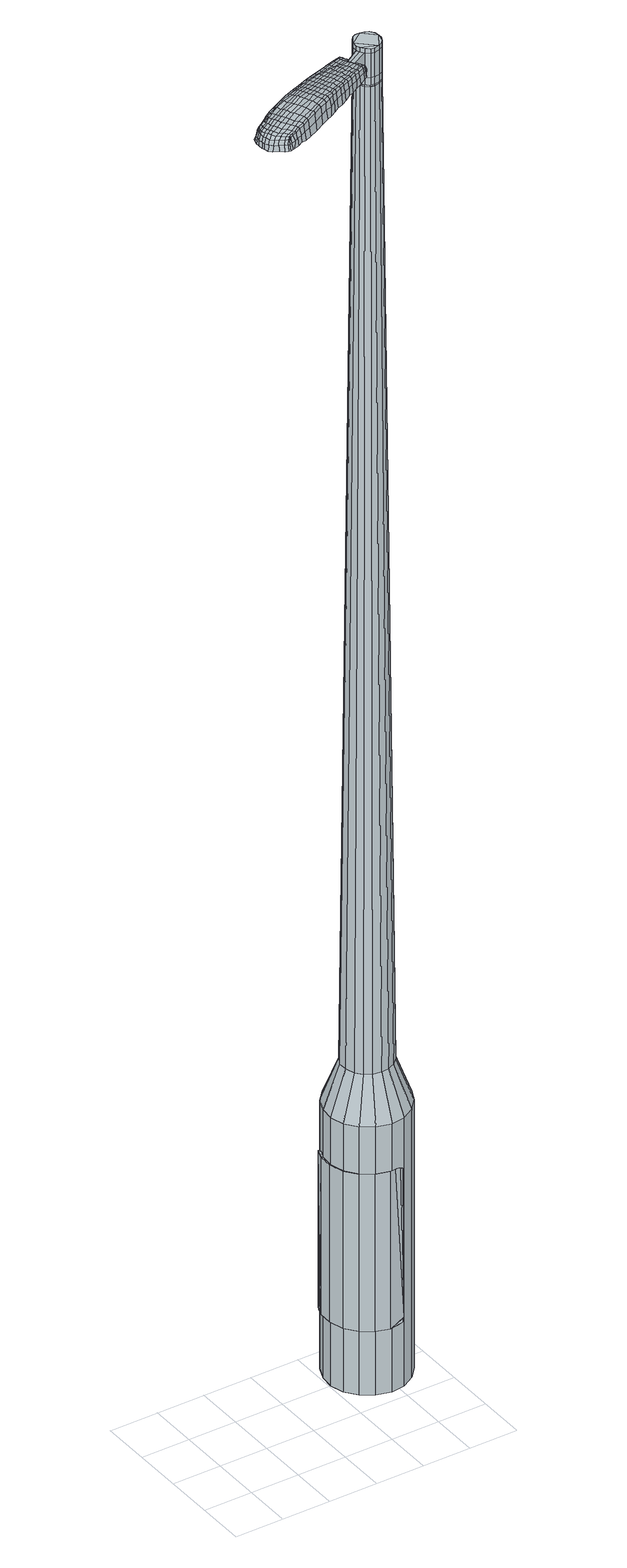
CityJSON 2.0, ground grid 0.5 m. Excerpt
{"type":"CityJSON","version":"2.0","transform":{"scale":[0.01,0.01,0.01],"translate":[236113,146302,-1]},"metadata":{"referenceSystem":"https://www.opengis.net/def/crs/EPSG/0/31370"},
"CityObjects":{
"object1":{"type":"GenericCityObject","attributes":{"cluster":672,"mean_distance_to_centroid":0.252,"new_centroid_x":236114.95,"new_centroid_y":146303.07,"mean_distance_to_camera":8.47,"H1":15.9,"H2":14.7,"Z_final":113.39,"cluster2":-1,"proj_x":236112.98,"proj_y":146299.17,"id_line":17326,"bearing_l":116.72,"distance":4.37,"orientation":"left","G_obj":206.72},"geometry":[{"type":"MultiSurface","lod":"2","boundaries":[[[0,1,2,3]],[[1,4,5,2]],[[4,6,7,5]],[[6,8,9,7]],[[8,10,11,9]],[[10,12,13,11]],[[12,14,15,13]],[[14,16,17,15]],[[16,18,19,17]],[[18,20,21,19]],[[20,22,23,21]],[[22,24,25,23]],[[24,26,27,25]],[[26,28,29,27]],[[28,30,31,29]],[[30,32,33,31]],[[32,34,35,33]],[[34,0,3,35]],[[36,37,38,39]],[[38,40,41,42]],[[41,43,42]],[[42,44,45,46]],[[45,47,46]],[[46,48,49,50]],[[49,51,50]],[[42,46,50,38]],[[50,52,39,38]],[[53,36,39]],[[2,5,7,35]],[[7,9,11,15]],[[11,13,15]],[[15,17,19,23]],[[19,21,23]],[[23,25,27,31]],[[27,29,31]],[[15,23,31,7]],[[31,33,35,7]],[[3,2,35]],[[1,0,54,55]],[[0,34,56,54]],[[34,32,57,56]],[[32,30,58,57]],[[30,28,59,58]],[[28,26,60,59]],[[26,24,61,60]],[[24,22,62,61]],[[22,20,63,62]],[[20,18,64,63]],[[18,16,65,64]],[[16,14,66,65]],[[14,12,67,66]],[[12,10,68,67]],[[10,8,69,68]],[[8,6,70,69]],[[6,4,71,70]],[[4,1,55,71]],[[55,54,72,73]],[[54,56,74,72]],[[56,57,75,74]],[[57,58,76,75]],[[58,59,77,76]],[[59,60,78,77]],[[60,61,79,78]],[[61,62,80,79]],[[62,63,81,80]],[[63,64,82,81]],[[64,65,83,82]],[[65,66,84,83]],[[66,67,85,84]],[[67,68,86,85]],[[68,69,87,86]],[[69,70,88,87]],[[70,71,89,88]],[[71,55,73,89]],[[90,91,92,73]],[[74,93,91,90]],[[94,95,93,74]],[[96,97,95,94]],[[77,98,97,96]],[[78,99,98,77]],[[100,101,99,78]],[[80,102,101,100]],[[81,103,102,80]],[[104,105,103,81]],[[106,107,105,104]],[[84,108,107,106]],[[85,109,108,84]],[[110,111,109,85]],[[112,113,111,110]],[[88,114,113,112]],[[89,115,114,88]],[[73,92,115,89]],[[116,117,118,119]],[[120,116,119,121]],[[122,120,121,123]],[[124,122,123,125]],[[126,124,125,127]],[[128,126,127,129]],[[130,128,129,131]],[[132,130,131,133]],[[134,132,133,135]],[[136,134,135,137]],[[138,136,137,139]],[[140,138,139,141]],[[142,140,141,143]],[[144,142,143,145]],[[146,144,145,147]],[[148,146,147,149]],[[72,90,73]],[[72,74,90]],[[75,94,74]],[[75,76,96,94]],[[76,77,96]],[[79,100,78]],[[79,80,100]],[[82,104,81]],[[82,83,106,104]],[[83,84,106]],[[86,110,85]],[[86,87,112,110]],[[87,88,112]],[[150,92,91]],[[151,113,114]],[[151,152,111,113]],[[152,109,111]],[[153,107,108]],[[153,154,105,107]],[[154,103,105]],[[155,101,102]],[[155,99,101]],[[156,97,98]],[[156,157,95,97]],[[157,93,95]],[[150,91,93]],[[39,52,148,158]],[[92,150,159,149]],[[53,39,158,117]],[[150,93,118,159]],[[36,53,117,116]],[[93,157,119,118]],[[37,36,116,120]],[[157,156,121,119]],[[38,37,120,122]],[[156,98,123,121]],[[40,38,122,124]],[[98,99,125,123]],[[41,40,124,126]],[[99,155,127,125]],[[43,41,126,128]],[[155,102,129,127]],[[42,43,128,130]],[[102,103,131,129]],[[44,42,130,132]],[[103,154,133,131]],[[45,44,132,134]],[[154,153,135,133]],[[47,45,134,136]],[[153,108,137,135]],[[46,47,136,138]],[[108,109,139,137]],[[48,46,138,140]],[[109,152,141,139]],[[49,48,140,142]],[[152,151,143,141]],[[51,49,142,144]],[[151,114,145,143]],[[50,51,144,146]],[[114,115,147,145]],[[52,50,146,148]],[[115,92,149,147]],[[148,149,160,161]],[[149,159,162,160]],[[159,118,163,162]],[[118,117,164,163]],[[117,158,165,164]],[[158,148,161,165]],[[166,167,168,169]],[[170,166,169,171]],[[166,170,172,173]],[[167,166,173,174]],[[175,176,177,178]],[[179,175,178,180]],[[175,179,181,182]],[[176,175,182,183]],[[184,185,186,187]],[[188,184,187,189]],[[184,188,190,191]],[[185,184,191,192]],[[193,194,195,196]],[[197,193,196,198]],[[193,197,199,200]],[[194,193,200,201]],[[202,203,204,205]],[[206,202,205,207]],[[202,206,208,209]],[[203,202,209,210]],[[211,212,213,214]],[[215,211,214,216]],[[211,215,217,218]],[[212,211,218,219]],[[220,221,222,223]],[[212,220,223,213]],[[220,212,219,224]],[[221,220,224,225]],[[226,227,228,229]],[[221,226,229,222]],[[226,221,225,230]],[[227,226,230,231]],[[232,170,171,233]],[[227,232,233,228]],[[232,227,231,234]],[[170,232,234,172]],[[235,236,237,238]],[[239,235,238,240]],[[235,239,241,242]],[[236,235,242,243]],[[244,245,246,247]],[[236,244,247,237]],[[244,236,243,248]],[[245,244,248,249]],[[250,251,252,253]],[[245,250,253,246]],[[250,245,249,254]],[[251,250,254,255]],[[256,257,258,259]],[[251,256,259,252]],[[256,251,255,260]],[[257,256,260,261]],[[262,167,174,263]],[[257,262,263,258]],[[262,257,261,264]],[[167,262,264,168]],[[265,266,267,268]],[[269,265,268,270]],[[265,269,271,272]],[[266,265,272,273]],[[274,275,276,277]],[[266,274,277,267]],[[274,266,273,278]],[[275,274,278,279]],[[280,281,282,283]],[[275,280,283,276]],[[280,275,279,284]],[[281,280,284,285]],[[286,179,180,287]],[[281,286,287,282]],[[286,281,285,288]],[[179,286,288,181]],[[289,290,291,292]],[[293,289,292,294]],[[289,293,295,296]],[[290,289,296,297]],[[298,299,300,301]],[[290,298,301,291]],[[298,290,297,302]],[[299,298,302,303]],[[304,305,306,307]],[[299,304,307,300]],[[304,299,303,308]],[[305,304,308,309]],[[310,311,312,313]],[[305,310,313,306]],[[310,305,309,314]],[[311,310,314,315]],[[316,176,183,317]],[[311,316,317,312]],[[316,311,315,318]],[[176,316,318,177]],[[319,205,204,320]],[[321,319,320,322]],[[319,321,323,324]],[[205,319,324,207]],[[325,321,322,326]],[[327,325,326,328]],[[325,327,329,330]],[[321,325,330,323]],[[331,327,328,332]],[[333,331,332,334]],[[331,333,335,336]],[[327,331,336,329]],[[337,333,334,338]],[[339,337,338,340]],[[337,339,341,342]],[[333,337,342,335]],[[343,339,340,344]],[[194,343,344,195]],[[343,194,201,345]],[[339,343,345,341]],[[346,347,192,191]],[[348,346,191,190]],[[346,348,349,350]],[[347,346,350,351]],[[352,353,351,350]],[[354,352,350,349]],[[352,354,355,356]],[[353,352,356,357]],[[358,359,357,356]],[[360,358,356,355]],[[358,360,361,362]],[[359,358,362,363]],[[364,365,363,362]],[[366,364,362,361]],[[364,366,199,197]],[[365,364,197,198]],[[367,368,369,370]],[[269,367,370,271]],[[367,269,270,371]],[[368,367,371,372]],[[373,188,189,374]],[[368,373,374,369]],[[373,368,372,375]],[[188,373,375,190]],[[376,377,378,379]],[[215,376,379,217]],[[376,215,216,380]],[[377,376,380,381]],[[382,383,384,385]],[[377,382,385,378]],[[382,377,381,386]],[[383,382,386,387]],[[388,185,192,389]],[[383,388,389,384]],[[388,383,387,390]],[[185,388,390,186]],[[391,392,393,394]],[[173,391,394,174]],[[391,173,172,395]],[[392,391,395,396]],[[397,398,399,400]],[[392,397,400,393]],[[397,392,396,401]],[[398,397,401,402]],[[403,196,195,404]],[[398,403,404,399]],[[403,398,402,405]],[[196,403,405,198]],[[406,407,408,409]],[[178,406,409,180]],[[406,178,177,410]],[[407,406,410,411]],[[412,200,199,413]],[[407,412,413,408]],[[412,407,411,414]],[[200,412,414,201]],[[415,416,417,418]],[[293,415,418,295]],[[415,293,294,419]],[[416,415,419,420]],[[421,206,207,422]],[[416,421,422,417]],[[421,416,420,423]],[[206,421,423,208]],[[424,425,426,427]],[[239,424,427,241]],[[424,239,240,428]],[[425,424,428,429]],[[430,431,432,433]],[[425,430,433,426]],[[430,425,429,434]],[[431,430,434,435]],[[436,203,210,437]],[[431,436,437,432]],[[436,431,435,438]],[[203,436,438,204]],[[439,440,429,428]],[[238,439,428,240]],[[439,238,237,441]],[[440,439,441,442]],[[443,444,435,434]],[[440,443,434,429]],[[443,440,442,445]],[[444,443,445,446]],[[447,320,204,438]],[[444,447,438,435]],[[447,444,446,448]],[[320,447,448,322]],[[449,450,451,452]],[[296,449,452,297]],[[449,296,295,418]],[[450,449,418,417]],[[453,324,323,454]],[[450,453,454,451]],[[453,450,417,422]],[[324,453,422,207]],[[455,456,442,441]],[[247,455,441,237]],[[455,247,246,457]],[[456,455,457,458]],[[459,460,446,445]],[[456,459,445,442]],[[459,456,458,461]],[[460,459,461,462]],[[463,326,322,448]],[[460,463,448,446]],[[463,460,462,464]],[[326,463,464,328]],[[465,466,467,468]],[[302,465,468,303]],[[465,302,297,452]],[[466,465,452,451]],[[469,330,329,470]],[[466,469,470,467]],[[469,466,451,454]],[[330,469,454,323]],[[471,472,458,457]],[[253,471,457,246]],[[471,253,252,473]],[[472,471,473,474]],[[475,476,462,461]],[[472,475,461,458]],[[475,472,474,477]],[[476,475,477,478]],[[479,332,328,464]],[[476,479,464,462]],[[479,476,478,480]],[[332,479,480,334]],[[481,482,483,484]],[[308,481,484,309]],[[481,308,303,468]],[[482,481,468,467]],[[485,336,335,486]],[[482,485,486,483]],[[485,482,467,470]],[[336,485,470,329]],[[487,488,474,473]],[[259,487,473,252]],[[487,259,258,489]],[[488,487,489,490]],[[491,492,478,477]],[[488,491,477,474]],[[491,488,490,493]],[[492,491,493,494]],[[495,338,334,480]],[[492,495,480,478]],[[495,492,494,496]],[[338,495,496,340]],[[497,498,499,500]],[[314,497,500,315]],[[497,314,309,484]],[[498,497,484,483]],[[501,342,341,502]],[[498,501,502,499]],[[501,498,483,486]],[[342,501,486,335]],[[503,504,490,489]],[[263,503,489,258]],[[503,263,174,394]],[[504,503,394,393]],[[505,506,494,493]],[[504,505,493,490]],[[505,504,393,400]],[[506,505,400,399]],[[507,344,340,496]],[[506,507,496,494]],[[507,506,399,404]],[[344,507,404,195]],[[508,509,411,410]],[[318,508,410,177]],[[508,318,315,500]],[[509,508,500,499]],[[510,345,201,414]],[[509,510,414,411]],[[510,509,499,502]],[[345,510,502,341]],[[511,512,372,371]],[[268,511,371,270]],[[511,268,267,513]],[[512,511,513,514]],[[515,348,190,375]],[[512,515,375,372]],[[515,512,514,516]],[[348,515,516,349]],[[517,518,519,520]],[[218,517,520,219]],[[517,218,217,379]],[[518,517,379,378]],[[521,522,523,524]],[[518,521,524,519]],[[521,518,378,385]],[[522,521,385,384]],[[525,347,351,526]],[[522,525,526,523]],[[525,522,384,389]],[[347,525,389,192]],[[527,528,514,513]],[[277,527,513,267]],[[527,277,276,529]],[[528,527,529,530]],[[531,354,349,516]],[[528,531,516,514]],[[531,528,530,532]],[[354,531,532,355]],[[533,534,535,536]],[[224,533,536,225]],[[533,224,219,520]],[[534,533,520,519]],[[537,538,539,540]],[[534,537,540,535]],[[537,534,519,524]],[[538,537,524,523]],[[541,353,357,542]],[[538,541,542,539]],[[541,538,523,526]],[[353,541,526,351]],[[543,544,530,529]],[[283,543,529,276]],[[543,283,282,545]],[[544,543,545,546]],[[547,360,355,532]],[[544,547,532,530]],[[547,544,546,548]],[[360,547,548,361]],[[549,550,551,552]],[[230,549,552,231]],[[549,230,225,536]],[[550,549,536,535]],[[553,554,555,556]],[[550,553,556,551]],[[553,550,535,540]],[[554,553,540,539]],[[557,359,363,558]],[[554,557,558,555]],[[557,554,539,542]],[[359,557,542,357]],[[559,560,546,545]],[[287,559,545,282]],[[559,287,180,409]],[[560,559,409,408]],[[561,366,361,548]],[[560,561,548,546]],[[561,560,408,413]],[[366,561,413,199]],[[562,563,396,395]],[[234,562,395,172]],[[562,234,231,552]],[[563,562,552,551]],[[564,565,402,401]],[[563,564,401,396]],[[564,563,551,556]],[[565,564,556,555]],[[566,365,198,405]],[[565,566,405,402]],[[566,565,555,558]],[[365,566,558,363]],[[567,568,569,570]],[[570,569,571,572]],[[573,571,569,574]],[[574,569,568,575]],[[576,577,578,579]],[[579,578,580,581]],[[582,580,578,583]],[[583,578,577,584]],[[585,586,587,588]],[[588,587,589,590]],[[591,589,587,592]],[[592,587,586,593]],[[594,595,596,597]],[[597,596,598,599]],[[600,598,596,601]],[[601,596,595,602]],[[603,604,605,606]],[[606,605,607,608]],[[609,607,605,610]],[[610,605,604,611]],[[612,613,614,615]],[[615,614,616,617]],[[618,616,614,619]],[[619,614,613,620]],[[621,622,623,624]],[[624,623,613,612]],[[620,613,623,625]],[[625,623,622,626]],[[627,628,629,630]],[[630,629,622,621]],[[626,622,629,631]],[[631,629,628,632]],[[572,571,633,634]],[[634,633,628,627]],[[632,628,633,635]],[[635,633,571,573]],[[636,637,638,639]],[[639,638,640,641]],[[642,640,638,643]],[[643,638,637,644]],[[645,646,647,648]],[[648,647,637,636]],[[644,637,647,649]],[[649,647,646,650]],[[651,652,653,654]],[[654,653,646,645]],[[650,646,653,655]],[[655,653,652,656]],[[657,658,659,660]],[[660,659,652,651]],[[656,652,659,661]],[[661,659,658,662]],[[575,568,663,664]],[[664,663,658,657]],[[662,658,663,665]],[[665,663,568,567]],[[666,667,668,669]],[[669,668,670,671]],[[672,670,668,673]],[[673,668,667,674]],[[675,676,677,678]],[[678,677,667,666]],[[674,667,677,679]],[[679,677,676,680]],[[681,682,683,684]],[[684,683,676,675]],[[680,676,683,685]],[[685,683,682,686]],[[581,580,687,688]],[[688,687,682,681]],[[686,682,687,689]],[[689,687,580,582]],[[690,691,692,693]],[[693,692,694,695]],[[696,694,692,697]],[[697,692,691,698]],[[699,700,701,702]],[[702,701,691,690]],[[698,691,701,703]],[[703,701,700,704]],[[705,706,707,708]],[[708,707,700,699]],[[704,700,707,709]],[[709,707,706,710]],[[711,712,713,714]],[[714,713,706,705]],[[710,706,713,715]],[[715,713,712,716]],[[584,577,717,718]],[[718,717,712,711]],[[716,712,717,719]],[[719,717,577,576]],[[603,606,720,721]],[[721,720,722,723]],[[724,722,720,164]],[[164,720,606,608]],[[723,722,725,726]],[[726,725,727,728]],[[729,727,725,730]],[[730,725,722,724]],[[728,727,731,732]],[[732,731,733,734]],[[735,733,731,736]],[[736,731,727,729]],[[734,733,737,738]],[[738,737,739,740]],[[741,739,737,742]],[[742,737,733,735]],[[740,739,743,744]],[[744,743,595,594]],[[602,595,743,745]],[[745,743,739,741]],[[593,746,747,592]],[[592,747,748,591]],[[749,748,747,750]],[[750,747,746,751]],[[751,752,753,750]],[[750,753,754,749]],[[755,754,753,756]],[[756,753,752,757]],[[757,758,759,756]],[[756,759,760,755]],[[761,760,759,762]],[[762,759,758,763]],[[763,764,765,762]],[[762,765,766,761]],[[600,766,765,598]],[[598,765,764,599]],[[767,768,769,770]],[[770,769,670,672]],[[671,670,769,771]],[[771,769,768,772]],[[590,589,773,774]],[[774,773,768,767]],[[772,768,773,775]],[[775,773,589,591]],[[776,777,778,779]],[[779,778,616,618]],[[617,616,778,780]],[[780,778,777,781]],[[782,783,784,785]],[[785,784,777,776]],[[781,777,784,786]],[[786,784,783,787]],[[593,586,788,789]],[[789,788,783,782]],[[787,783,788,790]],[[790,788,586,585]],[[791,792,793,794]],[[794,793,574,575]],[[573,574,793,795]],[[795,793,792,796]],[[797,798,799,800]],[[800,799,792,791]],[[796,792,799,801]],[[801,799,798,802]],[[594,597,803,804]],[[804,803,798,797]],[[802,798,803,805]],[[805,803,597,599]],[[806,807,808,809]],[[809,808,579,581]],[[576,579,808,810]],[[810,808,807,811]],[[600,601,812,813]],[[813,812,807,806]],[[811,807,812,814]],[[814,812,601,602]],[[815,816,817]],[[817,816,694,696]],[[695,694,816,818]],[[818,816,819]],[[608,607,820,821]],[[821,820,816,815]],[[819,816,820,822]],[[822,820,607,609]],[[823,824,825,826]],[[826,825,640,642]],[[641,640,825,827]],[[827,825,824,828]],[[829,830,831,832]],[[832,831,824,823]],[[828,824,831,833]],[[833,831,830,834]],[[611,604,835,836]],[[836,835,830,829]],[[834,830,835,837]],[[837,835,604,603]],[[828,838,839,827]],[[827,839,639,641]],[[636,639,839,840]],[[840,839,838,841]],[[834,842,843,833]],[[833,843,838,828]],[[841,838,843,844]],[[844,843,842,845]],[[603,721,846,837]],[[837,846,842,834]],[[845,842,846,847]],[[847,846,721,723]],[[848,849,850,851]],[[851,850,697,698]],[[696,697,850,817]],[[817,850,849,815]],[[724,164,852,853]],[[853,852,849,848]],[[815,849,852,821]],[[821,852,164,608]],[[841,854,855,840]],[[840,855,648,636]],[[645,648,855,856]],[[856,855,854,857]],[[845,858,859,844]],[[844,859,854,841]],[[857,854,859,860]],[[860,859,858,861]],[[723,726,862,847]],[[847,862,858,845]],[[861,858,862,863]],[[863,862,726,728]],[[864,865,866,867]],[[867,866,703,704]],[[698,703,866,851]],[[851,866,865,848]],[[729,730,868,869]],[[869,868,865,864]],[[848,865,868,853]],[[853,868,730,724]],[[857,870,871,856]],[[856,871,654,645]],[[651,654,871,872]],[[872,871,870,873]],[[861,874,875,860]],[[860,875,870,857]],[[873,870,875,876]],[[876,875,874,877]],[[728,732,878,863]],[[863,878,874,861]],[[877,874,878,879]],[[879,878,732,734]],[[880,881,882,883]],[[883,882,709,710]],[[704,709,882,867]],[[867,882,881,864]],[[735,736,884,885]],[[885,884,881,880]],[[864,881,884,869]],[[869,884,736,729]],[[873,886,887,872]],[[872,887,660,651]],[[657,660,887,888]],[[888,887,886,889]],[[877,890,891,876]],[[876,891,886,873]],[[889,886,891,892]],[[892,891,890,893]],[[734,738,894,879]],[[879,894,890,877]],[[893,890,894,895]],[[895,894,738,740]],[[896,897,898,899]],[[899,898,715,716]],[[710,715,898,883]],[[883,898,897,880]],[[741,742,900,901]],[[901,900,897,896]],[[880,897,900,885]],[[885,900,742,735]],[[889,902,903,888]],[[888,903,664,657]],[[575,664,903,794]],[[794,903,902,791]],[[893,904,905,892]],[[892,905,902,889]],[[791,902,905,800]],[[800,905,904,797]],[[740,744,906,895]],[[895,906,904,893]],[[797,904,906,804]],[[804,906,744,594]],[[811,907,908,810]],[[810,908,719,576]],[[716,719,908,899]],[[899,908,907,896]],[[602,745,909,814]],[[814,909,907,811]],[[896,907,909,901]],[[901,909,745,741]],[[772,910,911,771]],[[771,911,669,671]],[[666,669,911,912]],[[912,911,910,913]],[[591,748,914,775]],[[775,914,910,772]],[[913,910,914,915]],[[915,914,748,749]],[[916,917,918,919]],[[919,918,619,620]],[[618,619,918,779]],[[779,918,917,776]],[[920,921,922,923]],[[923,922,917,916]],[[776,917,922,785]],[[785,922,921,782]],[[751,746,924,925]],[[925,924,921,920]],[[782,921,924,789]],[[789,924,746,593]],[[913,926,927,912]],[[912,927,678,666]],[[675,678,927,928]],[[928,927,926,929]],[[749,754,930,915]],[[915,930,926,913]],[[929,926,930,931]],[[931,930,754,755]],[[932,933,934,935]],[[935,934,625,626]],[[620,625,934,919]],[[919,934,933,916]],[[936,937,938,939]],[[939,938,933,932]],[[916,933,938,923]],[[923,938,937,920]],[[757,752,940,941]],[[941,940,937,936]],[[920,937,940,925]],[[925,940,752,751]],[[929,942,943,928]],[[928,943,684,675]],[[681,684,943,944]],[[944,943,942,945]],[[755,760,946,931]],[[931,946,942,929]],[[945,942,946,947]],[[947,946,760,761]],[[948,949,950,951]],[[951,950,631,632]],[[626,631,950,935]],[[935,950,949,932]],[[952,953,954,955]],[[955,954,949,948]],[[932,949,954,939]],[[939,954,953,936]],[[763,758,956,957]],[[957,956,953,952]],[[936,953,956,941]],[[941,956,758,757]],[[945,958,959,944]],[[944,959,688,681]],[[581,688,959,809]],[[809,959,958,806]],[[761,766,960,947]],[[947,960,958,945]],[[806,958,960,813]],[[813,960,766,600]],[[796,961,962,795]],[[795,962,635,573]],[[632,635,962,951]],[[951,962,961,948]],[[802,963,964,801]],[[801,964,961,796]],[[948,961,964,955]],[[955,964,963,952]],[[599,764,965,805]],[[805,965,963,802]],[[952,963,965,957]],[[957,965,764,763]],[[567,570,169,168]],[[570,572,171,169]],[[582,583,182,181]],[[583,584,183,182]],[[585,588,187,186]],[[588,590,189,187]],[[609,610,209,208]],[[610,611,210,209]],[[612,615,214,213]],[[615,617,216,214]],[[621,624,223,222]],[[624,612,213,223]],[[627,630,229,228]],[[630,621,222,229]],[[572,634,233,171]],[[634,627,228,233]],[[642,643,242,241]],[[643,644,243,242]],[[644,649,248,243]],[[649,650,249,248]],[[650,655,254,249]],[[655,656,255,254]],[[656,661,260,255]],[[661,662,261,260]],[[662,665,264,261]],[[665,567,168,264]],[[672,673,272,271]],[[673,674,273,272]],[[674,679,278,273]],[[679,680,279,278]],[[680,685,284,279]],[[685,686,285,284]],[[686,689,288,285]],[[689,582,181,288]],[[690,693,292,291]],[[693,695,294,292]],[[699,702,301,300]],[[702,690,291,301]],[[705,708,307,306]],[[708,699,300,307]],[[711,714,313,312]],[[714,705,306,313]],[[584,718,317,183]],[[718,711,312,317]],[[767,770,370,369]],[[770,672,271,370]],[[590,774,374,189]],[[774,767,369,374]],[[617,780,380,216]],[[780,781,381,380]],[[781,786,386,381]],[[786,787,387,386]],[[787,790,390,387]],[[790,585,186,390]],[[695,818,419,294]],[[818,819,420,419]],[[819,822,423,420]],[[822,609,208,423]],[[823,826,427,426]],[[826,642,241,427]],[[829,832,433,432]],[[832,823,426,433]],[[611,836,437,210]],[[836,829,432,437]],[[966,967,968,969]],[[970,971,969,968]],[[972,973,974,975]],[[976,977,978,979]],[[967,980,981,968]],[[982,970,968,981]],[[983,972,975,984]],[[985,986,977,976]],[[980,987,988,981]],[[988,989,982,981]],[[990,983,984,991]],[[992,986,985,993]],[[987,994,995,988]],[[995,996,989,988]],[[997,990,991,998]],[[999,992,993,1000]],[[1001,1002,1003,1004]],[[1005,1006,1002,1001]],[[1005,1007,1008,1006]],[[1007,1009,1010,1008]],[[1011,1012,1013,1014]],[[1015,1016,1012,1011]],[[1017,1018,1016,1015]],[[1019,1020,1018,1017]],[[1014,1003,1002,1011]],[[1011,1002,1006,1015]],[[1006,1008,1017,1015]],[[1008,1010,1019,1017]],[[975,974,971,970]],[[984,975,970,982]],[[989,991,984,982]],[[996,998,991,989]],[[976,979,973,972]],[[985,976,972,983]],[[993,985,983,990]],[[1000,993,990,997]],[[977,1001,1004,978]],[[986,1005,1001,977]],[[1007,1005,986,992]],[[1009,1007,992,999]],[[1021,1022,1023,1024]],[[1023,1025,1026,1027]],[[1023,1027,1028,1029]],[[1023,1029,1024]],[[1030,1021,1024,1031]],[[1032,1031,1024,1033]],[[1034,1033,1024]],[[1035,1023,1022,1036]],[[1037,1035,1036,1038]],[[1039,1037,1038,1040]],[[1041,1039,1040,1042]],[[1043,1041,1042,1044]],[[1044,1045,1046,1047]],[[1044,1047,1048,1049]],[[1044,1049,1050,1051]],[[1050,1052,1053,1054]],[[1050,1054,1055,1056]],[[1050,1056,1051]],[[1044,1051,1043]],[[1057,1058,1022,1021]],[[1059,1060,1025,1023]],[[1061,1062,1034,1024]],[[1058,1063,1036,1022]],[[1064,1059,1023,1035]],[[1063,1065,1038,1036]],[[1066,1064,1035,1037]],[[1065,1067,1040,1038]],[[1068,1066,1037,1039]],[[1067,1069,1042,1040]],[[1070,1068,1039,1041]],[[1069,1071,1044,1042]],[[1072,1070,1041,1043]],[[1071,1073,1045,1044]],[[1074,1075,1052,1050]],[[1076,1072,1043,1051]],[[1046,1045,1073,1077]],[[1047,1046,1077,1078]],[[1048,1047,1078,1079]],[[1049,1048,1079,1080]],[[1050,1049,1080,1074]],[[1081,1057,1021,1030]],[[1082,1081,1030,1031]],[[1083,1082,1031,1032]],[[1084,1083,1032,1033]],[[1062,1084,1033,1034]],[[1026,1025,1060,1085]],[[1053,1052,1075,1086]],[[1027,1026,1085,1087]],[[1028,1027,1087,1088]],[[1029,1028,1088,1089]],[[1024,1029,1089,1061]],[[1054,1053,1086,1090]],[[1055,1054,1090,1091]],[[1056,1055,1091,1092]],[[1051,1056,1092,1076]]]}]}
},
"vertices":[
[156,86,384],[152,100,384],[152,100,96],[156,86,96],[153,114,384],[153,114,96],[159,128,384],[159,128,96],[169,139,384],[169,139,96],[182,145,384],[182,145,96],[196,147,384],[196,147,96],[211,144,384],[211,144,96],[223,136,384],[223,136,96],[232,124,384],[232,124,96],[236,110,384],[236,110,96],[235,95,384],[235,95,96],[229,82,384],[229,82,96],[219,71,384],[219,71,96],[206,64,384],[206,64,96],[192,62,384],[192,62,96],[177,66,384],[177,66,96],[165,74,384],[165,74,96],[189,92,1524],[193,91,1524],[198,92,1524],[182,99,1524],[202,94,1524],[205,97,1524],[207,106,1524],[207,102,1524],[206,111,1524],[203,115,1524],[195,118,1524],[199,117,1524],[190,118,1524],[186,116,1524],[181,108,1524],[183,112,1524],[181,103,1524],[185,95,1524],[172,93,429],[169,102,429],[177,86,429],[184,82,429],[193,80,429],[201,81,429],[209,85,429],[215,91,429],[219,99,429],[219,108,429],[216,116,429],[211,123,429],[204,128,429],[195,130,429],[187,129,429],[179,125,429],[173,119,429],[169,111,429],[182,99,1483],[181,103,1483],[185,95,1483],[189,92,1483],[193,91,1483],[198,92,1483],[202,94,1483],[205,97,1483],[207,102,1483],[207,106,1483],[206,111,1483],[203,115,1483],[199,117,1483],[195,118,1483],[190,118,1483],[186,116,1483],[183,112,1483],[181,108,1483],[183,99,1483],[183,99,1485],[181,103,1485],[185,95,1485],[189,93,1483],[189,93,1485],[193,92,1483],[193,92,1485],[198,92,1485],[202,94,1485],[205,98,1483],[205,98,1485],[207,102,1485],[207,106,1485],[205,111,1483],[205,111,1485],[203,114,1483],[203,114,1485],[199,117,1485],[195,118,1485],[190,117,1483],[190,117,1485],[186,115,1483],[186,115,1485],[183,112,1485],[181,108,1485],[189,92,1519],[185,95,1519],[185,95,1493],[189,92,1493],[193,91,1519],[193,91,1493],[198,92,1519],[198,92,1493],[202,94,1519],[202,94,1493],[205,97,1519],[205,97,1493],[207,102,1519],[207,102,1493],[207,106,1519],[207,106,1493],[206,111,1519],[206,111,1493],[203,115,1519],[203,115,1493],[199,117,1519],[199,117,1493],[195,118,1519],[195,118,1493],[190,118,1519],[190,118,1493],[186,116,1519],[186,116,1493],[183,112,1519],[183,112,1493],[181,108,1519],[181,108,1493],[181,103,1519],[181,103,1493],[182,99,1485],[186,116,1485],[190,118,1485],[203,115,1485],[206,111,1485],[205,97,1485],[193,91,1485],[189,92,1485],[182,99,1519],[182,99,1493],[164,93,1513],[164,93,1518],[165,90,1513],[167,87,1513],[167,87,1518],[165,90,1518],[90,74,1519],[97,77,1518],[95,78,1509],[88,75,1510],[83,71,1519],[81,72,1510],[84,70,1526],[92,74,1525],[98,76,1525],[107,40,1519],[114,43,1518],[114,45,1525],[108,42,1525],[100,36,1519],[100,38,1526],[99,34,1510],[107,38,1510],[113,41,1509],[34,23,1519],[32,26,1519],[32,26,1513],[33,22,1513],[37,19,1519],[36,19,1513],[38,20,1524],[35,23,1524],[34,27,1524],[100,56,1530],[107,59,1529],[105,62,1529],[99,59,1530],[92,52,1531],[90,55,1531],[94,48,1530],[102,53,1530],[108,56,1529],[172,92,1512],[171,95,1512],[170,94,1517],[171,92,1517],[174,90,1512],[172,89,1517],[173,89,1506],[171,92,1506],[170,95,1506],[38,47,1519],[41,48,1519],[39,49,1512],[37,47,1512],[36,45,1518],[35,46,1512],[37,45,1522],[39,46,1523],[42,47,1524],[45,51,1519],[50,54,1519],[48,55,1512],[43,52,1512],[46,50,1524],[51,53,1525],[55,57,1519],[62,61,1519],[60,61,1511],[53,58,1511],[56,56,1526],[63,60,1526],[72,66,1519],[70,66,1510],[73,65,1526],[158,104,1513],[151,101,1513],[152,100,1518],[159,103,1517],[163,106,1512],[163,105,1516],[162,106,1506],[157,104,1507],[150,101,1507],[144,98,1514],[137,95,1515],[139,94,1520],[145,97,1519],[143,99,1507],[136,96,1507],[130,92,1515],[124,89,1516],[125,88,1522],[132,91,1521],[129,93,1508],[122,90,1508],[117,86,1517],[110,83,1517],[112,82,1524],[118,85,1523],[115,87,1508],[108,84,1509],[103,80,1518],[105,79,1524],[102,81,1509],[53,14,1519],[57,15,1519],[56,17,1524],[53,16,1523],[51,14,1518],[51,15,1522],[51,12,1512],[53,13,1512],[56,14,1512],[61,17,1519],[66,19,1519],[66,21,1525],[61,19,1524],[61,15,1512],[66,18,1512],[72,22,1519],[79,25,1519],[79,27,1526],[72,23,1526],[72,20,1511],[79,23,1511],[89,30,1519],[90,32,1526],[89,28,1510],[172,77,1513],[165,73,1513],[165,71,1507],[171,75,1507],[176,80,1512],[176,79,1506],[175,80,1516],[172,78,1517],[165,74,1518],[159,69,1514],[152,65,1515],[152,64,1507],[158,68,1507],[159,71,1519],[152,67,1520],[146,62,1515],[139,58,1516],[139,56,1508],[145,60,1508],[146,63,1521],[139,60,1522],[133,54,1517],[126,51,1517],[126,49,1509],[132,52,1508],[133,56,1523],[126,52,1524],[120,47,1518],[120,45,1509],[120,49,1524],[166,90,1519],[165,92,1519],[160,86,1520],[158,89,1520],[161,84,1520],[168,87,1519],[153,83,1522],[152,85,1522],[146,79,1523],[145,82,1523],[148,77,1523],[154,80,1521],[140,76,1524],[138,79,1524],[133,73,1525],[132,75,1525],[135,70,1525],[141,73,1524],[126,69,1526],[125,72,1526],[120,66,1527],[119,69,1527],[121,63,1527],[128,66,1526],[113,63,1528],[112,65,1528],[115,59,1528],[38,25,1527],[37,28,1527],[41,22,1526],[45,23,1527],[42,27,1528],[41,30,1528],[48,29,1529],[46,33,1529],[50,26,1528],[57,29,1530],[54,33,1530],[53,36,1530],[61,36,1531],[59,39,1531],[63,33,1530],[71,37,1531],[69,40,1531],[68,44,1531],[81,46,1531],[79,49,1531],[83,43,1531],[49,14,1518],[46,15,1519],[45,13,1513],[48,12,1513],[50,15,1523],[47,16,1523],[41,17,1519],[41,16,1513],[42,18,1524],[35,43,1518],[33,41,1518],[35,41,1523],[36,43,1523],[33,44,1513],[32,41,1513],[32,37,1519],[31,33,1519],[33,34,1524],[34,38,1523],[31,37,1513],[31,33,1513],[32,30,1519],[33,30,1524],[31,29,1513],[93,72,1528],[94,70,1528],[100,73,1528],[99,75,1527],[85,69,1528],[86,67,1529],[95,68,1529],[96,65,1530],[103,68,1529],[101,71,1528],[87,64,1529],[88,61,1530],[97,62,1530],[104,65,1529],[89,58,1531],[107,43,1528],[106,45,1529],[98,41,1529],[99,39,1528],[113,47,1527],[112,49,1528],[104,49,1529],[96,45,1530],[110,52,1528],[178,82,1512],[177,83,1512],[175,83,1517],[176,82,1517],[177,81,1506],[176,82,1506],[175,86,1512],[174,86,1517],[175,86,1506],[166,106,1512],[166,104,1512],[165,104,1506],[164,106,1506],[165,105,1517],[166,103,1517],[167,102,1512],[169,100,1512],[168,100,1506],[166,102,1506],[167,101,1517],[168,99,1517],[170,97,1512],[169,97,1506],[169,97,1517],[160,102,1519],[161,101,1519],[153,99,1520],[154,98,1520],[162,99,1519],[163,96,1519],[155,96,1520],[156,93,1520],[164,94,1519],[157,91,1520],[171,79,1519],[170,81,1519],[164,77,1520],[165,76,1520],[169,84,1519],[162,80,1520],[146,96,1521],[147,95,1521],[139,93,1522],[140,91,1522],[148,92,1521],[149,90,1521],[141,89,1522],[143,87,1523],[151,88,1522],[144,84,1523],[158,72,1521],[157,74,1521],[151,70,1522],[152,68,1522],[156,77,1521],[149,73,1522],[133,90,1523],[134,88,1523],[126,87,1524],[127,85,1524],[135,86,1523],[136,84,1524],[128,83,1525],[129,81,1525],[137,81,1524],[130,78,1525],[145,65,1523],[144,67,1523],[138,63,1524],[139,61,1524],[143,70,1524],[136,66,1525],[119,84,1525],[120,82,1525],[113,81,1526],[113,79,1526],[121,80,1526],[122,77,1526],[114,77,1527],[116,74,1527],[124,75,1526],[117,71,1527],[132,57,1525],[131,59,1525],[125,56,1526],[126,54,1526],[130,63,1526],[123,59,1527],[106,78,1527],[107,76,1527],[108,74,1527],[109,71,1528],[111,68,1528],[120,50,1527],[119,52,1527],[117,56,1528],[52,16,1525],[49,17,1525],[55,17,1526],[52,18,1526],[45,19,1526],[49,21,1527],[38,44,1525],[37,42,1525],[40,44,1526],[41,46,1525],[36,39,1525],[35,35,1526],[39,37,1527],[40,41,1526],[36,32,1526],[40,34,1527],[60,19,1526],[57,20,1527],[65,22,1527],[63,23,1528],[54,23,1528],[60,26,1529],[46,49,1526],[45,46,1527],[51,50,1528],[51,52,1527],[45,43,1527],[45,40,1528],[51,43,1529],[50,47,1528],[45,36,1528],[52,40,1530],[71,24,1528],[69,26,1529],[78,28,1528],[77,30,1529],[66,29,1529],[74,33,1530],[56,55,1528],[56,53,1528],[64,56,1529],[64,58,1528],[56,50,1529],[57,46,1530],[65,50,1530],[64,54,1530],[58,43,1530],[66,47,1531],[89,33,1529],[87,35,1529],[85,39,1530],[74,63,1528],[75,62,1529],[75,59,1530],[76,56,1530],[78,52,1531],[96,76,1509],[98,76,1518],[91,73,1518],[89,73,1509],[83,69,1519],[82,70,1510],[85,68,1525],[93,72,1525],[99,75,1525],[113,47,1525],[113,45,1518],[106,42,1518],[107,43,1525],[99,38,1519],[99,39,1525],[98,36,1510],[106,40,1509],[112,43,1509],[34,26,1513],[35,27,1519],[36,24,1519],[35,23,1513],[38,21,1519],[38,21,1513],[40,22,1524],[37,24,1524],[36,27,1524],[105,62,1528],[106,59,1528],[100,56,1529],[98,59,1529],[92,52,1529],[90,55,1529],[93,49,1529],[101,53,1529],[108,56,1528],[168,93,1516],[169,94,1512],[170,91,1512],[169,91,1516],[171,89,1512],[171,89,1516],[171,88,1506],[169,91,1506],[168,94,1506],[40,48,1512],[42,47,1519],[39,45,1518],[38,46,1512],[38,44,1518],[36,45,1512],[39,43,1522],[40,44,1523],[43,46,1523],[49,53,1512],[51,52,1519],[46,49,1519],[44,50,1512],[47,48,1524],[52,51,1525],[61,60,1511],[63,59,1519],[56,55,1519],[54,56,1511],[57,54,1525],[64,58,1526],[73,64,1519],[71,65,1510],[74,63,1526],[153,98,1518],[152,99,1513],[159,102,1513],[160,101,1517],[163,104,1512],[163,103,1515],[162,104,1506],[157,102,1506],[150,100,1507],[139,92,1520],[138,93,1514],[145,96,1514],[146,95,1519],[143,97,1507],[136,94,1507],[126,86,1522],[124,87,1516],[131,90,1515],[132,89,1521],[130,91,1508],[123,88,1508],[112,80,1523],[111,81,1517],[118,84,1516],[119,83,1522],[116,85,1508],[109,82,1508],[104,78,1517],[106,78,1524],[102,79,1509],[56,19,1523],[56,17,1519],[53,16,1518],[53,17,1523],[51,16,1518],[51,17,1522],[51,14,1512],[53,15,1512],[56,16,1512],[66,23,1525],[66,21,1519],[60,19,1519],[60,20,1524],[60,17,1512],[65,19,1512],[78,29,1526],[78,27,1519],[71,24,1519],[71,25,1525],[71,22,1511],[78,25,1511],[88,32,1519],[89,34,1526],[88,30,1510],[164,73,1507],[164,75,1513],[170,78,1513],[170,77,1506],[175,81,1512],[174,80,1506],[174,81,1515],[170,79,1517],[164,76,1518],[151,65,1507],[151,67,1514],[157,71,1514],[157,69,1507],[158,72,1519],[151,68,1520],[138,58,1508],[138,60,1516],[144,63,1515],[144,62,1508],[145,65,1521],[138,61,1522],[125,50,1508],[125,52,1517],[132,56,1516],[131,54,1508],[132,58,1522],[125,54,1523],[119,49,1517],[118,47,1509],[119,50,1524],[165,89,1518],[164,91,1518],[159,86,1519],[158,88,1519],[160,83,1519],[152,83,1520],[151,85,1520],[146,79,1521],[145,82,1521],[147,76,1521],[154,80,1520],[139,76,1523],[138,78,1523],[133,72,1524],[131,75,1524],[134,70,1524],[141,73,1523],[126,69,1525],[125,72,1525],[119,66,1526],[118,68,1526],[121,63,1526],[127,66,1525],[113,62,1527],[111,65,1527],[114,59,1527],[38,28,1526],[39,25,1526],[42,23,1525],[45,24,1526],[43,27,1526],[41,30,1526],[47,33,1528],[48,30,1528],[51,27,1527],[57,30,1528],[55,33,1529],[53,36,1529],[60,39,1530],[61,36,1530],[63,33,1529],[71,37,1530],[69,40,1530],[68,43,1530],[79,49,1530],[80,46,1530],[82,43,1530],[46,15,1513],[47,16,1518],[49,16,1518],[49,14,1512],[50,17,1523],[47,18,1523],[42,18,1519],[42,18,1513],[43,19,1523],[37,40,1523],[35,40,1518],[37,42,1518],[38,42,1523],[35,43,1512],[34,41,1512],[35,34,1523],[34,33,1519],[34,37,1519],[36,37,1523],[33,37,1513],[33,33,1513],[34,30,1519],[35,31,1524],[33,30,1513],[100,73,1527],[94,70,1527],[93,71,1527],[100,74,1526],[85,67,1527],[86,66,1528],[102,67,1528],[96,64,1528],[95,67,1528],[101,70,1527],[87,63,1528],[88,61,1529],[97,62,1529],[104,65,1528],[89,58,1529],[98,42,1528],[105,46,1527],[106,44,1527],[99,40,1527],[113,48,1526],[112,49,1527],[104,49,1528],[96,45,1528],[110,52,1527],[174,83,1516],[175,82,1512],[174,82,1516],[175,80,1506],[174,81,1506],[173,85,1512],[172,85,1516],[173,85,1506],[163,103,1506],[164,103,1512],[164,104,1512],[163,104,1506],[164,103,1516],[164,102,1516],[166,99,1506],[167,99,1512],[165,101,1512],[164,101,1506],[165,100,1516],[166,98,1516],[168,96,1512],[167,96,1506],[167,96,1516],[160,100,1518],[160,101,1518],[153,98,1519],[153,97,1519],[162,96,1518],[161,98,1518],[154,95,1519],[156,93,1519],[163,94,1518],[157,91,1519],[163,77,1519],[170,81,1518],[170,80,1518],[164,76,1519],[168,83,1518],[162,80,1519],[147,94,1520],[146,95,1520],[140,92,1521],[140,91,1521],[149,90,1520],[148,92,1520],[141,89,1521],[142,86,1521],[150,87,1520],[143,84,1521],[150,70,1521],[157,74,1520],[157,73,1520],[151,69,1521],[155,77,1520],[149,73,1521],[133,88,1522],[133,89,1522],[126,86,1523],[126,85,1523],[135,83,1522],[134,86,1522],[128,83,1523],[129,80,1524],[137,81,1523],[130,78,1524],[137,63,1523],[144,67,1522],[144,65,1522],[138,62,1523],[142,70,1522],[136,66,1523],[120,82,1524],[119,83,1524],[113,80,1525],[113,79,1525],[122,77,1525],[121,79,1524],[114,76,1525],[115,74,1526],[123,74,1525],[117,71,1526],[124,56,1525],[131,59,1524],[131,58,1524],[125,55,1525],[129,63,1524],[123,59,1525],[107,76,1526],[106,77,1526],[109,71,1527],[108,73,1526],[110,68,1527],[118,52,1526],[119,51,1526],[116,56,1526],[49,18,1524],[52,18,1524],[55,19,1525],[53,19,1525],[45,20,1525],[49,22,1525],[41,43,1525],[39,41,1524],[40,43,1524],[43,45,1525],[40,37,1526],[37,35,1525],[38,38,1524],[41,40,1525],[37,32,1525],[40,33,1526],[58,22,1526],[60,21,1526],[65,23,1526],[63,24,1527],[54,24,1526],[60,27,1527],[51,49,1527],[46,46,1526],[47,47,1526],[52,50,1526],[51,43,1528],[45,40,1527],[46,43,1526],[51,46,1527],[46,36,1527],[52,40,1528],[69,27,1527],[71,26,1527],[78,29,1527],[76,30,1528],[66,30,1528],[74,34,1529],[64,56,1528],[57,52,1527],[57,53,1527],[64,57,1527],[65,50,1529],[58,46,1529],[57,49,1528],[65,53,1528],[58,43,1529],[66,47,1530],[87,36,1528],[88,35,1528],[85,39,1529],[75,61,1528],[75,62,1528],[77,55,1529],[76,58,1529],[78,52,1530],[163,104,1508],[166,98,1508],[136,85,1509],[133,92,1509],[117,76,1510],[113,83,1510],[81,59,1512],[77,67,1512],[93,75,1511],[97,67,1511],[65,50,1513],[53,44,1514],[49,52,1514],[61,59,1513],[169,92,1508],[140,78,1509],[120,68,1510],[85,50,1512],[101,58,1511],[69,42,1513],[57,36,1514],[172,86,1508],[143,71,1509],[124,60,1510],[89,42,1512],[105,50,1511],[61,28,1514],[73,34,1513],[175,80,1508],[147,64,1509],[128,53,1510],[93,34,1512],[110,42,1511],[65,20,1514],[77,26,1513],[41,38,1514],[38,34,1514],[34,41,1514],[37,45,1514],[45,30,1514],[41,28,1514],[49,23,1514],[44,22,1514],[53,15,1514],[47,15,1514],[35,30,1515],[33,25,1515],[33,26,1515],[33,34,1515],[37,26,1515],[34,24,1515],[38,22,1515],[34,23,1515],[40,18,1515],[35,22,1515],[195,62,334],[190,61,334],[190,61,165],[205,63,171],[195,62,165],[198,62,165],[201,62,166],[203,62,167],[204,63,169],[198,62,334],[201,62,333],[203,62,332],[204,63,331],[205,63,328],[176,65,165],[176,65,334],[164,73,165],[164,73,334],[155,85,165],[155,85,334],[151,100,165],[151,100,334],[151,114,165],[151,114,334],[153,119,334],[154,122,334],[155,125,333],[156,126,332],[157,128,331],[157,128,328],[153,119,165],[157,128,171],[157,128,169],[156,126,167],[155,125,166],[154,122,165],[194,64,334],[190,64,334],[190,64,165],[194,64,165],[204,66,171],[204,66,328],[177,67,334],[177,67,165],[166,75,334],[166,75,165],[157,87,334],[157,87,165],[153,100,334],[153,100,165],[154,114,334],[154,114,165],[155,117,334],[159,127,328],[159,127,171],[155,117,165],[157,121,334],[158,123,333],[159,125,332],[159,126,331],[198,65,334],[201,65,333],[203,65,332],[204,65,331],[198,65,165],[159,126,169],[201,65,166],[203,65,167],[204,65,169],[159,125,167],[158,123,166],[157,121,165]
]}
